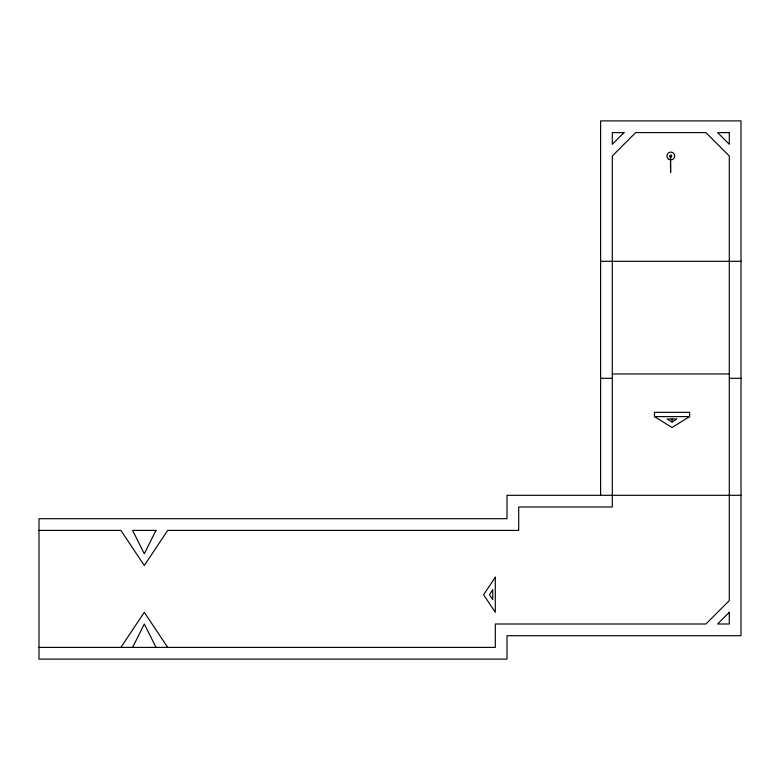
<?xml version="1.0" encoding="UTF-8"?>
<svg xmlns="http://www.w3.org/2000/svg" width="780" height="780" viewBox="0 0 780 780"><rect width="100%" height="100%" fill="white"/><g stroke="black" fill="none" stroke-linecap="round" stroke-linejoin="round"><path stroke-width="1.17" d="M132.6 647.4L144.3 624L156 647.4M120.9 647.4L144.3 612.3L167.7 647.4M672.038 422.048L676.845 418.957L667.163 419.035L672.038 422.048L672.038 418.85M689.588 416.608L672.038 427.498L654.488 416.608L654.488 412.327L689.588 412.327L689.588 416.608L654.488 416.608M600.6 261.3L741 261.3M612.3 373.952L729.3 373.952M600.6 378.3L612.3 378.3M729.3 378.3L741 378.3M741 495.3L507 495.3L507 518.7L39 518.7L39 659.1L507 659.1L507 635.7L741 635.7L741 120.9L600.6 120.9L600.6 495.3M39 530.4L120.9 530.4L144.3 565.5L167.7 530.4L518.7 530.4L518.7 507L612.3 507L612.3 156L635.7 132.6L705.9 132.6L729.3 156L729.3 600.6L705.9 624L495.3 624L495.3 647.4L39 647.4M670.615 156.955L670.615 172.555L670.381 156.877L670.878 156.975M156 530.4L144.3 553.8L132.6 530.4L156 530.4M495.3 577.2L483.6 594.75L495.3 612.3L495.3 577.2M492.697 589.885L489.45 594.75L492.775 599.567L492.697 589.885M624 132.6L612.3 144.3L612.3 132.6L624 132.6M729.3 612.3L717.6 624L729.3 624L729.3 612.3M729.3 132.6L717.6 132.6L729.3 144.3L729.3 132.6M670.166 156.741A0.975 0.975 0 0 0 671.755 156.185A0.975 0.975 0 0 0 670.478 155.083A0.975 0.975 0 0 0 670.166 156.741M668.85 159.374A3.9 3.9 0 0 0 674.7 156A3.9 3.9 0 0 0 668.85 152.626A3.9 3.9 0 0 0 668.85 159.374"/></g></svg>
